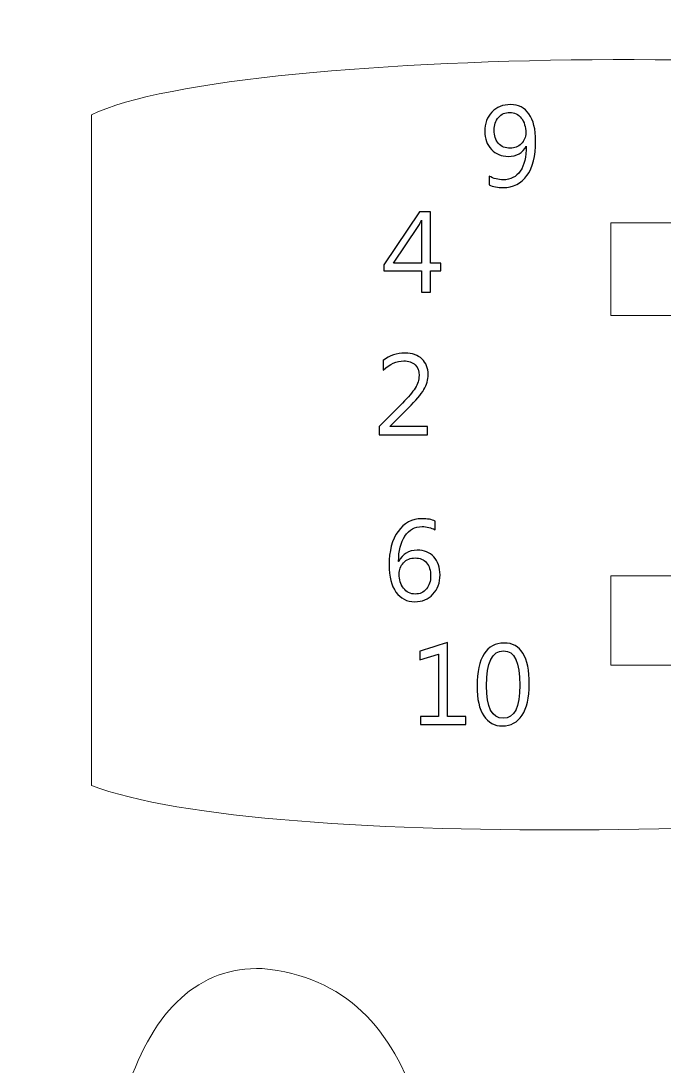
# Model space of a CAD drawing. Header units: centimetres. Extents: x -19.4 to 19.9, y -26.5 to 22.7.
# Drawn here: x 9.449 to 11.827, y 16.224 to 20.085 of the extents above; entities that cross this region are included whole.
import ezdxf

# ---------------------------------------------------------------- set-up
doc = ezdxf.new("R2010")
doc.units = ezdxf.units.CM
doc.header["$MEASUREMENT"] = 0
doc.layers.add('Camada 1', color=7, linetype='Continuous')

msp = doc.modelspace()

# ---------------------------------------------------------------- linework, layer by layer
at = {"layer": 'Camada 1', "color": 7, "lineweight": 9}
for points, knots in [([(19.26461, 22.36669), (18.99239, 22.6025), (18.17246, 22.68805), (17.03279, 22.65658), (17.03279, 22.65658), (14.79651, 22.50842), (12.59582, 22.29904), (10.44049, 22.02296), (10.44049, 22.02296), (9.90947, 21.93389), (9.61112, 21.7118), (9.6416, 21.34504), (9.6416, 21.34504), (9.68292, 21.01146), (10.06163, 20.7389), (10.44689, 20.74442), (10.44689, 20.74442), (11.95767, 20.79891), (13.25533, 20.53286), (14.82353, 19.63337), (14.82353, 19.63337), (16.15086, 18.88728), (17.66745, 17.84746), (18.9057, 17.28948), (18.9057, 17.28948), (18.9057, 17.28948), (19.05095, 17.24185), (19.05095, 17.24185), (19.05095, 17.24185), (19.23675, 17.19509), (19.34546, 17.2191), (19.36551, 17.33882), (19.36551, 17.33882), (19.86505, 18.71489), (19.65612, 21.3507), (19.26461, 22.36669)], [0, 0, 0, 0, 0.1, 0.1, 0.1, 0.1, 0.2, 0.2, 0.2, 0.2, 0.3, 0.3, 0.3, 0.3, 0.4, 0.4, 0.4, 0.4, 0.5, 0.5, 0.5, 0.5, 0.6, 0.6, 0.6, 0.6, 0.7, 0.7, 0.7, 0.7, 0.8, 0.8, 0.8, 0.8, 1, 1, 1, 1]), ([(9.70991, 19.73762), (9.70991, 19.73762), (9.71049, 17.26084), (9.71049, 17.26084), (9.71049, 17.26084), (10.34195, 17.01246), (12.80707, 17.07172), (13.53173, 17.26074), (13.53173, 17.26074), (13.53173, 17.26074), (13.53157, 17.70522), (13.53157, 17.70522), (13.53157, 17.70522), (13.53157, 17.70522), (11.62941, 17.70522), (11.62941, 17.70522), (11.62941, 17.70522), (11.62941, 17.70522), (11.62941, 18.03424), (11.62941, 18.03424), (11.62941, 18.03424), (11.62941, 18.03424), (13.53167, 18.03418), (13.53167, 18.03418), (13.53167, 18.03418), (13.53167, 18.03418), (13.53185, 18.99696), (13.53185, 18.99696), (13.53185, 18.99696), (13.53185, 18.99696), (11.62941, 18.99696), (11.62941, 18.99696), (11.62941, 18.99696), (11.62941, 18.99696), (11.62941, 19.33842), (11.62941, 19.33842), (11.62941, 19.33842), (11.62941, 19.33842), (13.53169, 19.33842), (13.53169, 19.33842), (13.53169, 19.33842), (13.53169, 19.33842), (13.53169, 19.73746), (13.53169, 19.73746), (13.53169, 19.73746), (13.04389, 20.02), (10.24567, 19.99948), (9.70991, 19.73762)], [0, 0, 0, 0, 0.0769231, 0.0769231, 0.0769231, 0.0769231, 0.1538462, 0.1538462, 0.1538462, 0.1538462, 0.2307692, 0.2307692, 0.2307692, 0.2307692, 0.3076923, 0.3076923, 0.3076923, 0.3076923, 0.3846154, 0.3846154, 0.3846154, 0.3846154, 0.4615385, 0.4615385, 0.4615385, 0.4615385, 0.5384615, 0.5384615, 0.5384615, 0.5384615, 0.6153846, 0.6153846, 0.6153846, 0.6153846, 0.6923077, 0.6923077, 0.6923077, 0.6923077, 0.7692308, 0.7692308, 0.7692308, 0.7692308, 0.8461538, 0.8461538, 0.8461538, 0.8461539, 1, 1, 1, 1]), ([(11.37641, 13.9241), (11.37641, 13.9241), (12.07959, 13.92746), (12.07959, 13.92746), (12.07959, 13.92746), (12.07959, 13.92746), (12.07889, 12.84872), (12.07889, 12.84872), (12.07889, 12.84872), (12.07889, 12.84872), (12.40737, 12.84868), (12.40737, 12.84868), (12.40737, 12.84868), (12.40737, 12.84868), (12.40791, 13.9203), (12.40791, 13.9203), (12.40791, 13.9203), (12.40791, 13.9203), (13.44927, 13.9203), (13.44927, 13.9203), (13.44927, 13.9203), (13.44927, 13.9203), (13.44927, 12.84866), (13.44927, 12.84866), (13.44927, 12.84866), (13.44927, 12.84866), (13.77653, 12.84874), (13.77653, 12.84874), (13.77653, 12.84874), (13.77653, 12.84874), (13.77665, 13.92194), (13.77665, 13.92194), (13.77665, 13.92194), (13.77665, 13.92194), (14.82129, 13.92148), (14.82129, 13.92148), (14.82129, 13.92148), (14.82129, 13.92148), (14.81871, 12.8491), (14.81871, 12.8491), (14.81871, 12.8491), (14.81871, 12.8491), (15.15111, 12.84872), (15.15111, 12.84872), (15.15111, 12.84872), (15.15111, 12.84872), (15.15233, 13.92432), (15.15233, 13.92432), (15.15233, 13.92432), (15.15233, 13.92432), (16.19311, 13.92528), (16.19311, 13.92528), (16.19311, 13.92528), (16.19311, 13.92528), (16.19311, 12.8488), (16.19311, 12.8488), (16.19311, 12.8488), (16.19311, 12.8488), (16.51913, 12.84902), (16.51913, 12.84902), (16.51913, 12.84902), (16.51913, 12.84902), (16.52443, 13.92402), (16.52443, 13.92402), (16.52443, 13.92402), (16.52443, 13.92402), (17.57629, 13.92198), (17.57629, 13.92198), (17.57629, 13.92198), (17.57629, 13.92198), (17.57965, 12.84876), (17.57965, 12.84876), (17.57965, 12.84876), (17.57965, 12.84876), (17.90357, 12.84884), (17.90357, 12.84884), (17.90357, 12.84884), (17.90357, 12.84884), (17.90519, 13.92198), (17.90519, 13.92198), (17.90519, 13.92198), (17.90519, 13.92198), (19.26099, 13.92256), (19.26099, 13.92256), (19.26099, 13.92256), (19.26099, 13.92256), (19.26329, 13.48384), (19.26329, 13.48384), (19.26329, 13.48384), (19.26329, 13.48384), (18.93721, 13.48414), (18.93721, 13.48414), (18.93721, 13.48414), (18.93721, 13.48414), (18.93723, 12.19382), (18.93723, 12.19382), (18.93723, 12.19382), (18.93723, 12.19382), (19.26321, 12.19404), (19.26321, 12.19404), (19.26321, 12.19404), (19.26321, 12.19404), (19.26315, 11.75908), (19.26315, 11.75908), (19.26315, 11.75908), (19.26315, 11.75908), (11.03407, 11.7589), (11.03407, 11.7589), (11.03407, 11.7589), (11.03407, 11.7589), (11.03373, 12.41852), (11.03373, 12.41852), (11.03373, 12.41852), (11.03373, 12.41852), (9.92885, 12.41852), (9.92885, 12.41852), (9.92885, 12.41852), (9.75935, 12.41476), (9.68185, 12.23418), (9.68047, 11.9069), (9.68047, 11.9069), (9.69413, 11.37154), (9.37973, 11.14726), (9.12445, 11.176), (9.12445, 11.176), (9.12445, 11.176), (9.27543, 12.39628), (9.27543, 12.39628), (9.27543, 12.39628), (9.27543, 12.39628), (8.95219, 12.42986), (8.95219, 12.42986), (8.95219, 12.42986), (8.95219, 12.42986), (8.84463, 11.63264), (8.84463, 11.63264), (8.84463, 11.63264), (8.84463, 11.63264), (0.22525, 11.6231), (0.22525, 11.6231), (0.22525, 11.6231), (0.22525, 11.6231), (0.22507, 10.99086), (0.22507, 10.99086), (0.22507, 10.99086), (0.22507, 10.99086), (-0.10347, 10.99076), (-0.10347, 10.99076), (-0.10347, 10.99076), (-0.10347, 10.99076), (-0.11755, 8.8225), (-0.11755, 8.8225), (-0.11755, 8.8225), (-0.11755, 8.8225), (-3.49563, 8.44424), (-3.49563, 8.44424), (-3.49563, 8.44424), (-3.49563, 8.44424), (-6.30451, 8.4458), (-6.30451, 8.4458), (-6.30451, 8.4458), (-6.45183, 8.39096), (-6.51353, 8.26754), (-6.47197, 8.06132), (-6.47197, 8.06132), (-6.47197, 8.06132), (-6.37361, 7.75354), (-6.37361, 7.75354), (-6.37361, 7.75354), (-6.28155, 7.4655), (-6.25523, 7.30042), (-6.48603, 7.20486), (-6.48603, 7.20486), (-6.48603, 7.20486), (-6.90057, 7.05002), (-6.90057, 7.05002), (-6.90057, 7.05002), (-7.47129, 6.79104), (-7.55529, 6.23856), (-7.30631, 5.48524), (-7.30631, 5.48524), (-7.17705, 5.0702), (-7.33309, 4.78106), (-7.57529, 4.86966), (-7.57529, 4.86966), (-7.57529, 4.86966), (-10.28973, 5.78374), (-10.28973, 5.78374), (-10.28973, 5.78374), (-10.22709, 6.0198), (-10.15177, 6.25586), (-10.06381, 6.49188), (-10.06381, 6.49188), (-10.06381, 6.49188), (-9.29107, 6.16076), (-9.29107, 6.16076), (-9.29107, 6.16076), (-9.29107, 6.16076), (-9.18305, 6.4722), (-9.18305, 6.4722), (-9.18305, 6.4722), (-9.18305, 6.4722), (-9.95903, 6.80332), (-9.95903, 6.80332), (-9.95903, 6.80332), (-9.84095, 7.05886), (-9.71651, 7.30802), (-9.58577, 7.55078), (-9.58577, 7.55078), (-9.58577, 7.55078), (-8.81305, 7.12788), (-8.81305, 7.12788), (-8.81305, 7.12788), (-8.81305, 7.12788), (-8.64277, 7.40654), (-8.64277, 7.40654), (-8.64277, 7.40654), (-8.64277, 7.40654), (-9.40569, 7.83274), (-9.40569, 7.83274), (-9.40569, 7.83274), (-9.28067, 8.0523), (-9.15047, 8.26154), (-9.01279, 8.45562), (-9.01279, 8.45562), (-9.01279, 8.45562), (-8.30555, 7.98026), (-8.30555, 7.98026), (-8.30555, 7.98026), (-8.30555, 7.98026), (-8.12873, 8.24908), (-8.12873, 8.24908), (-8.12873, 8.24908), (-8.12873, 8.24908), (-8.82615, 8.72444), (-8.82615, 8.72444), (-8.82615, 8.72444), (-8.67565, 8.9213), (-8.53347, 9.12214), (-8.40049, 9.32766), (-8.40049, 9.32766), (-8.40049, 9.32766), (-7.67033, 8.87198), (-7.67033, 8.87198), (-7.67033, 8.87198), (-7.67033, 8.87198), (-7.52955, 9.15718), (-7.52955, 9.15718), (-7.52955, 9.15718), (-7.52955, 9.15718), (-8.24333, 9.61944), (-8.24333, 9.61944), (-8.24333, 9.61944), (-7.96299, 10.27668), (-8.15729, 10.81642), (-8.93957, 11.1372), (-8.93957, 11.1372), (-10.30611, 11.44512), (-11.85497, 11.2906), (-13.26861, 10.593), (-13.26861, 10.593), (-14.28477, 10.03624), (-15.28005, 9.33332), (-16.34493, 8.71392), (-16.34493, 8.71392), (-16.88491, 8.36424), (-17.42001, 8.05078), (-17.99139, 7.79882), (-17.99139, 7.79882), (-18.20785, 7.72828), (-18.35853, 7.7012), (-18.43989, 7.74648), (-18.43989, 7.74648), (-18.94871, 8.2031), (-19.20831, 9.29954), (-19.16717, 11.16816), (-19.16717, 11.16816), (-19.05729, 12.75388), (-18.79409, 13.78934), (-18.34589, 14.16064), (-18.34589, 14.16064), (-17.93667, 14.31526), (-16.39563, 14.339), (-14.08061, 14.16394), (-14.08061, 14.16394), (-12.50495, 14.0402), (-10.93755, 13.89186), (-9.37527, 13.72814), (-9.37527, 13.72814), (-8.45931, 13.6227), (-7.69887, 14.4273), (-7.01631, 15.66702), (-7.01631, 15.66702), (-7.24053, 15.70562), (-7.39905, 15.87984), (-7.41883, 16.23198), (-7.41883, 16.23198), (-7.41447, 16.64898), (-7.23319, 16.85688), (-6.88765, 16.88712), (-6.88765, 16.88712), (-6.74355, 16.88834), (-6.59947, 16.8867), (-6.45545, 16.8702), (-6.45545, 16.8702), (-6.25989, 16.84684), (-6.16893, 16.93304), (-6.17537, 17.17238), (-6.17537, 17.17238), (-6.17537, 17.17238), (-6.17237, 17.64582), (-6.17237, 17.64582), (-6.17237, 17.64582), (-6.17237, 17.64582), (-5.81499, 17.6458), (-5.81499, 17.6458), (-5.81499, 17.6458), (-5.81499, 17.6458), (-5.81487, 18.32742), (-5.81487, 18.32742), (-5.81487, 18.32742), (-5.81487, 18.32742), (-5.21493, 18.32704), (-5.21493, 18.32704), (-5.21493, 18.32704), (-5.21493, 18.32704), (-4.62743, 19.04874), (-4.62743, 19.04874), (-4.62743, 19.04874), (-4.62743, 19.04874), (-1.79101, 19.04826), (-1.79101, 19.04826), (-1.79101, 19.04826), (-1.79101, 19.04826), (-1.79035, 17.87462), (-1.79035, 17.87462), (-1.79035, 17.87462), (-1.79035, 17.87462), (-1.44867, 17.87474), (-1.44867, 17.87474), (-1.44867, 17.87474), (-1.44867, 17.87474), (-1.45357, 17.09792), (-1.45357, 17.09792), (-1.45357, 17.09792), (-1.46313, 16.93078), (-1.57727, 16.85724), (-1.75109, 16.82918), (-1.75109, 16.82918), (-1.75109, 16.82918), (-2.31765, 16.8291), (-2.31765, 16.8291), (-2.31765, 16.8291), (-2.31765, 16.8291), (-2.31783, 16.33548), (-2.31783, 16.33548), (-2.31783, 16.33548), (-2.31783, 16.33548), (-1.72435, 16.33548), (-1.72435, 16.33548), (-1.72435, 16.33548), (-0.97487, 16.30596), (-0.53833, 16.19118), (-0.32925, 15.9366), (-0.32925, 15.9366), (-0.19497, 15.77742), (-0.11275, 15.60084), (-0.10665, 15.399), (-0.10665, 15.399), (-0.10665, 15.399), (-0.09979, 14.42812), (-0.09979, 14.42812), (-0.09979, 14.42812), (-0.09979, 14.42812), (0.23141, 14.42836), (0.23141, 14.42836), (0.23141, 14.42836), (0.23141, 14.42836), (0.23235, 13.66432), (0.23235, 13.66432), (0.23235, 13.66432), (0.23235, 13.66432), (9.18865, 13.6641), (9.18865, 13.6641), (9.18865, 13.6641), (9.18865, 13.6641), (9.18727, 14.08738), (9.18727, 14.08738), (9.18727, 14.08738), (9.40587, 14.77222), (9.62069, 15.48714), (9.84303, 16.14192), (9.84303, 16.14192), (9.94079, 16.43224), (10.10731, 16.5922), (10.34163, 16.58406), (10.34163, 16.58406), (10.64957, 16.55468), (10.82359, 16.36344), (10.91783, 16.06836), (10.91783, 16.06836), (11.09525, 15.38488), (11.22243, 14.63772), (11.37641, 13.9241)], [0, 0, 0, 0, 0.0098039, 0.0098039, 0.0098039, 0.0098039, 0.0196078, 0.0196078, 0.0196078, 0.0196079, 0.0294118, 0.0294118, 0.0294118, 0.0294118, 0.0392157, 0.0392157, 0.0392157, 0.0392157, 0.0490196, 0.0490196, 0.0490196, 0.0490196, 0.0588235, 0.0588235, 0.0588235, 0.0588235, 0.0686275, 0.0686275, 0.0686275, 0.0686275, 0.0784314, 0.0784314, 0.0784314, 0.0784314, 0.0882353, 0.0882353, 0.0882353, 0.0882353, 0.0980392, 0.0980392, 0.0980392, 0.0980392, 0.1078431, 0.1078431, 0.1078431, 0.1078431, 0.1176471, 0.1176471, 0.1176471, 0.1176471, 0.127451, 0.127451, 0.127451, 0.127451, 0.1372549, 0.1372549, 0.1372549, 0.1372549, 0.1470588, 0.1470588, 0.1470588, 0.1470588, 0.1568627, 0.1568627, 0.1568627, 0.1568628, 0.1666667, 0.1666667, 0.1666667, 0.1666667, 0.1764706, 0.1764706, 0.1764706, 0.1764706, 0.1862745, 0.1862745, 0.1862745, 0.1862745, 0.1960784, 0.1960784, 0.1960784, 0.1960784, 0.2058824, 0.2058824, 0.2058824, 0.2058824, 0.2156863, 0.2156863, 0.2156863, 0.2156863, 0.2254902, 0.2254902, 0.2254902, 0.2254902, 0.2352941, 0.2352941, 0.2352941, 0.2352941, 0.245098, 0.245098, 0.245098, 0.245098, 0.254902, 0.254902, 0.254902, 0.254902, 0.2647059, 0.2647059, 0.2647059, 0.2647059, 0.2745098, 0.2745098, 0.2745098, 0.2745098, 0.2843137, 0.2843137, 0.2843137, 0.2843137, 0.2941176, 0.2941176, 0.2941176, 0.2941177, 0.3039216, 0.3039216, 0.3039216, 0.3039216, 0.3137255, 0.3137255, 0.3137255, 0.3137255, 0.3235294, 0.3235294, 0.3235294, 0.3235294, 0.3333333, 0.3333333, 0.3333333, 0.3333333, 0.3431373, 0.3431373, 0.3431373, 0.3431373, 0.3529412, 0.3529412, 0.3529412, 0.3529412, 0.3627451, 0.3627451, 0.3627451, 0.3627451, 0.372549, 0.372549, 0.372549, 0.372549, 0.3823529, 0.3823529, 0.3823529, 0.382353, 0.3921569, 0.3921569, 0.3921569, 0.3921569, 0.4019608, 0.4019608, 0.4019608, 0.4019608, 0.4117647, 0.4117647, 0.4117647, 0.4117647, 0.4215686, 0.4215686, 0.4215686, 0.4215686, 0.4313725, 0.4313725, 0.4313725, 0.4313726, 0.4411765, 0.4411765, 0.4411765, 0.4411765, 0.4509804, 0.4509804, 0.4509804, 0.4509804, 0.4607843, 0.4607843, 0.4607843, 0.4607843, 0.4705882, 0.4705882, 0.4705882, 0.4705882, 0.4803922, 0.4803922, 0.4803922, 0.4803922, 0.4901961, 0.4901961, 0.4901961, 0.4901961, 0.5, 0.5, 0.5, 0.5, 0.5098039, 0.5098039, 0.5098039, 0.5098039, 0.5196078, 0.5196078, 0.5196078, 0.5196079, 0.5294118, 0.5294118, 0.5294118, 0.5294118, 0.5392157, 0.5392157, 0.5392157, 0.5392157, 0.5490196, 0.5490196, 0.5490196, 0.5490196, 0.5588235, 0.5588235, 0.5588235, 0.5588235, 0.5686275, 0.5686275, 0.5686275, 0.5686275, 0.5784314, 0.5784314, 0.5784314, 0.5784314, 0.5882353, 0.5882353, 0.5882353, 0.5882353, 0.5980392, 0.5980392, 0.5980392, 0.5980392, 0.6078431, 0.6078431, 0.6078431, 0.6078431, 0.6176471, 0.6176471, 0.6176471, 0.6176471, 0.627451, 0.627451, 0.627451, 0.627451, 0.6372549, 0.6372549, 0.6372549, 0.6372549, 0.6470588, 0.6470588, 0.6470588, 0.6470588, 0.6568627, 0.6568627, 0.6568627, 0.6568628, 0.6666667, 0.6666667, 0.6666667, 0.6666667, 0.6764706, 0.6764706, 0.6764706, 0.6764706, 0.6862745, 0.6862745, 0.6862745, 0.6862745, 0.6960784, 0.6960784, 0.6960784, 0.6960784, 0.7058824, 0.7058824, 0.7058824, 0.7058824, 0.7156863, 0.7156863, 0.7156863, 0.7156863, 0.7254902, 0.7254902, 0.7254902, 0.7254902, 0.7352941, 0.7352941, 0.7352941, 0.7352941, 0.745098, 0.745098, 0.745098, 0.745098, 0.754902, 0.754902, 0.754902, 0.754902, 0.7647059, 0.7647059, 0.7647059, 0.7647059, 0.7745098, 0.7745098, 0.7745098, 0.7745098, 0.7843137, 0.7843137, 0.7843137, 0.7843137, 0.7941176, 0.7941176, 0.7941176, 0.7941177, 0.8039216, 0.8039216, 0.8039216, 0.8039216, 0.8137255, 0.8137255, 0.8137255, 0.8137255, 0.8235294, 0.8235294, 0.8235294, 0.8235294, 0.8333333, 0.8333333, 0.8333333, 0.8333333, 0.8431373, 0.8431373, 0.8431373, 0.8431373, 0.8529412, 0.8529412, 0.8529412, 0.8529412, 0.8627451, 0.8627451, 0.8627451, 0.8627451, 0.872549, 0.872549, 0.872549, 0.872549, 0.8823529, 0.8823529, 0.8823529, 0.882353, 0.8921569, 0.8921569, 0.8921569, 0.8921569, 0.9019608, 0.9019608, 0.9019608, 0.9019608, 0.9117647, 0.9117647, 0.9117647, 0.9117647, 0.9215686, 0.9215686, 0.9215686, 0.9215686, 0.9313725, 0.9313725, 0.9313725, 0.9313726, 0.9411765, 0.9411765, 0.9411765, 0.9411765, 0.9509804, 0.9509804, 0.9509804, 0.9509804, 0.9607843, 0.9607843, 0.9607843, 0.9607843, 0.9705882, 0.9705882, 0.9705882, 0.9705882, 0.9803922, 0.9803922, 0.9803922, 0.9803922, 1, 1, 1, 1])]:
    msp.add_open_spline(points, degree=3, knots=knots, dxfattribs=at)
at = {"layer": 'Camada 1', "color": 7}
for points, knots in [([(11.17991, 19.479), (11.17991, 19.479), (11.17991, 19.51152), (11.17991, 19.51152), (11.17991, 19.51152), (11.19642, 19.50214), (11.21392, 19.49748), (11.2324, 19.49748), (11.2324, 19.49748), (11.25922, 19.49748), (11.28017, 19.50835), (11.29506, 19.53001), (11.29506, 19.53001), (11.31002, 19.55167), (11.3175, 19.5825), (11.3175, 19.62237), (11.3175, 19.62237), (11.31721, 19.62223), (11.31693, 19.62223), (11.31665, 19.62237), (11.31665, 19.62237), (11.30402, 19.59697), (11.28194, 19.58427), (11.25061, 19.58427), (11.25061, 19.58427), (11.22521, 19.58427), (11.20446, 19.59288), (11.18817, 19.61009), (11.18817, 19.61009), (11.17194, 19.62731), (11.16382, 19.64953), (11.16382, 19.67663), (11.16382, 19.67663), (11.16382, 19.70556), (11.17271, 19.72933), (11.19056, 19.74782), (11.19056, 19.74782), (11.20842, 19.76638), (11.23121, 19.77562), (11.25908, 19.77562), (11.25908, 19.77562), (11.28822, 19.77562), (11.311, 19.76405), (11.3273, 19.74097), (11.3273, 19.74097), (11.3436, 19.7179), (11.35179, 19.68425), (11.35179, 19.64015), (11.35179, 19.64015), (11.35179, 19.5854), (11.3412, 19.5432), (11.31997, 19.51357), (11.31997, 19.51357), (11.2988, 19.48394), (11.26931, 19.46912), (11.23156, 19.46912), (11.23156, 19.46912), (11.21173, 19.46912), (11.19452, 19.47244), (11.17991, 19.479)], [0, 0, 0, 0, 0.0625, 0.0625, 0.0625, 0.0625, 0.125, 0.125, 0.125, 0.125, 0.1875, 0.1875, 0.1875, 0.1875, 0.25, 0.25, 0.25, 0.25, 0.3125, 0.3125, 0.3125, 0.3125, 0.375, 0.375, 0.375, 0.375, 0.4375, 0.4375, 0.4375, 0.4375, 0.5, 0.5, 0.5, 0.5, 0.5625, 0.5625, 0.5625, 0.5625, 0.625, 0.625, 0.625, 0.625, 0.6875, 0.6875, 0.6875, 0.6875, 0.75, 0.75, 0.75, 0.75, 0.8125, 0.8125, 0.8125, 0.8125, 0.875, 0.875, 0.875, 0.875, 1, 1, 1, 1]), ([(11.2559, 19.74683), (11.23953, 19.74683), (11.22591, 19.74069), (11.21498, 19.72835), (11.21498, 19.72835), (11.20404, 19.716), (11.19854, 19.70033), (11.19854, 19.68128), (11.19854, 19.68128), (11.19854, 19.66047), (11.2039, 19.6441), (11.21462, 19.63218), (11.21462, 19.63218), (11.22535, 19.62025), (11.23988, 19.61433), (11.25823, 19.61433), (11.25823, 19.61433), (11.27417, 19.61433), (11.28765, 19.61976), (11.29873, 19.63062), (11.29873, 19.63062), (11.30981, 19.64156), (11.31538, 19.65483), (11.31538, 19.67056), (11.31538, 19.67056), (11.31538, 19.693), (11.30988, 19.71134), (11.29887, 19.72552), (11.29887, 19.72552), (11.28786, 19.7397), (11.27354, 19.74683), (11.2559, 19.74683)], [0, 0, 0, 0, 0.1111111, 0.1111111, 0.1111111, 0.1111111, 0.2222222, 0.2222222, 0.2222222, 0.2222222, 0.3333333, 0.3333333, 0.3333333, 0.3333333, 0.4444444, 0.4444444, 0.4444444, 0.4444445, 0.5555556, 0.5555556, 0.5555556, 0.5555556, 0.6666667, 0.6666667, 0.6666667, 0.6666667, 0.7777778, 0.7777778, 0.7777778, 0.7777778, 1, 1, 1, 1]), ([(11.00114, 19.16194), (11.00114, 19.16194), (10.96304, 19.16194), (10.96304, 19.16194), (10.96304, 19.16194), (10.96304, 19.16194), (10.96304, 19.0832), (10.96304, 19.0832), (10.96304, 19.0832), (10.96304, 19.0832), (10.92959, 19.0832), (10.92959, 19.0832), (10.92959, 19.0832), (10.92959, 19.0832), (10.92959, 19.16194), (10.92959, 19.16194), (10.92959, 19.16194), (10.92959, 19.16194), (10.79031, 19.16194), (10.79031, 19.16194), (10.79031, 19.16194), (10.79031, 19.16194), (10.79031, 19.1841), (10.79031, 19.1841), (10.79031, 19.1841), (10.79031, 19.1841), (10.92218, 19.37954), (10.92218, 19.37954), (10.92218, 19.37954), (10.92218, 19.37954), (10.96304, 19.37954), (10.96304, 19.37954), (10.96304, 19.37954), (10.96304, 19.37954), (10.96304, 19.18946), (10.96304, 19.18946), (10.96304, 19.18946), (10.96304, 19.18946), (11.00114, 19.18946), (11.00114, 19.18946), (11.00114, 19.18946), (11.00114, 19.18946), (11.00114, 19.16194), (11.00114, 19.16194)], [0, 0, 0, 0, 0.0833333, 0.0833333, 0.0833333, 0.0833333, 0.1666667, 0.1666667, 0.1666667, 0.1666667, 0.25, 0.25, 0.25, 0.25, 0.3333333, 0.3333333, 0.3333333, 0.3333333, 0.4166667, 0.4166667, 0.4166667, 0.4166667, 0.5, 0.5, 0.5, 0.5, 0.5833333, 0.5833333, 0.5833333, 0.5833333, 0.6666667, 0.6666667, 0.6666667, 0.6666667, 0.75, 0.75, 0.75, 0.75, 0.8333333, 0.8333333, 0.8333333, 0.8333333, 1, 1, 1, 1]), ([(10.92959, 19.18946), (10.92959, 19.18946), (10.92959, 19.31752), (10.92959, 19.31752), (10.92959, 19.31752), (10.92959, 19.32662), (10.92987, 19.33685), (10.93044, 19.34814), (10.93044, 19.34814), (10.93044, 19.34814), (10.92959, 19.34814), (10.92959, 19.34814), (10.92959, 19.34814), (10.92769, 19.34313), (10.92388, 19.33558), (10.91823, 19.32542), (10.91823, 19.32542), (10.91823, 19.32542), (10.82707, 19.18946), (10.82707, 19.18946), (10.82707, 19.18946), (10.82707, 19.18946), (10.92959, 19.18946), (10.92959, 19.18946)], [0, 0, 0, 0, 0.1428571, 0.1428571, 0.1428571, 0.1428572, 0.2857143, 0.2857143, 0.2857143, 0.2857143, 0.4285714, 0.4285714, 0.4285714, 0.4285714, 0.5714286, 0.5714286, 0.5714286, 0.5714286, 0.7142857, 0.7142857, 0.7142857, 0.7142857, 1, 1, 1, 1]), ([(10.9519, 18.5562), (10.9519, 18.5562), (10.77325, 18.5562), (10.77325, 18.5562), (10.77325, 18.5562), (10.77325, 18.5562), (10.77325, 18.58626), (10.77325, 18.58626), (10.77325, 18.58626), (10.77325, 18.58626), (10.85961, 18.6729), (10.85961, 18.6729), (10.85961, 18.6729), (10.88169, 18.69498), (10.89743, 18.71333), (10.90681, 18.72801), (10.90681, 18.72801), (10.91627, 18.74268), (10.92099, 18.75842), (10.92099, 18.77507), (10.92099, 18.77507), (10.92099, 18.79214), (10.91612, 18.80541), (10.90632, 18.81479), (10.90632, 18.81479), (10.89651, 18.82417), (10.88261, 18.82883), (10.86455, 18.82883), (10.86455, 18.82883), (10.83809, 18.82883), (10.81276, 18.81754), (10.78849, 18.79496), (10.78849, 18.79496), (10.78849, 18.79496), (10.78849, 18.83052), (10.78849, 18.83052), (10.78849, 18.83052), (10.81163, 18.84859), (10.83858, 18.85762), (10.86927, 18.85762), (10.86927, 18.85762), (10.89573, 18.85762), (10.91655, 18.85042), (10.93172, 18.8361), (10.93172, 18.8361), (10.94689, 18.82178), (10.95444, 18.80251), (10.95444, 18.77838), (10.95444, 18.77838), (10.95444, 18.7594), (10.94922, 18.74078), (10.9387, 18.72264), (10.9387, 18.72264), (10.92826, 18.70451), (10.90942, 18.682), (10.88226, 18.65512), (10.88226, 18.65512), (10.88226, 18.65512), (10.81389, 18.58753), (10.81389, 18.58753), (10.81389, 18.58753), (10.81389, 18.58753), (10.81389, 18.58668), (10.81389, 18.58668), (10.81389, 18.58668), (10.81389, 18.58668), (10.9519, 18.58668), (10.9519, 18.58668), (10.9519, 18.58668), (10.9519, 18.58668), (10.9519, 18.5562), (10.9519, 18.5562)], [0, 0, 0, 0, 0.0526316, 0.0526316, 0.0526316, 0.0526316, 0.1052632, 0.1052632, 0.1052632, 0.1052632, 0.1578947, 0.1578947, 0.1578947, 0.1578947, 0.2105263, 0.2105263, 0.2105263, 0.2105263, 0.2631579, 0.2631579, 0.2631579, 0.2631579, 0.3157895, 0.3157895, 0.3157895, 0.3157895, 0.3684211, 0.3684211, 0.3684211, 0.3684211, 0.4210526, 0.4210526, 0.4210526, 0.4210526, 0.4736842, 0.4736842, 0.4736842, 0.4736842, 0.5263158, 0.5263158, 0.5263158, 0.5263158, 0.5789474, 0.5789474, 0.5789474, 0.5789474, 0.6315789, 0.6315789, 0.6315789, 0.631579, 0.6842105, 0.6842105, 0.6842105, 0.6842105, 0.7368421, 0.7368421, 0.7368421, 0.7368421, 0.7894737, 0.7894737, 0.7894737, 0.7894737, 0.8421053, 0.8421053, 0.8421053, 0.8421053, 0.8947368, 0.8947368, 0.8947368, 0.8947369, 1, 1, 1, 1]), ([(10.98039, 18.23715), (10.98039, 18.23715), (10.98039, 18.20505), (10.98039, 18.20505), (10.98039, 18.20505), (10.96508, 18.21288), (10.949, 18.21683), (10.93206, 18.21683), (10.93206, 18.21683), (10.90581, 18.21683), (10.88479, 18.20512), (10.86898, 18.18169), (10.86898, 18.18169), (10.85325, 18.15827), (10.84535, 18.12687), (10.84535, 18.08757), (10.84535, 18.08757), (10.84535, 18.08757), (10.84619, 18.08757), (10.84619, 18.08757), (10.84619, 18.08757), (10.85995, 18.11558), (10.88253, 18.12962), (10.91393, 18.12962), (10.91393, 18.12962), (10.93982, 18.12962), (10.96035, 18.1213), (10.97567, 18.10472), (10.97567, 18.10472), (10.99098, 18.08807), (10.9986, 18.06584), (10.9986, 18.03797), (10.9986, 18.03797), (10.9986, 18.0089), (10.98985, 17.98512), (10.97235, 17.96671), (10.97235, 17.96671), (10.95485, 17.94829), (10.93263, 17.93912), (10.90567, 17.93912), (10.90567, 17.93912), (10.8759, 17.93912), (10.85254, 17.95097), (10.83561, 17.97468), (10.83561, 17.97468), (10.81868, 17.99839), (10.81021, 18.03169), (10.81021, 18.07459), (10.81021, 18.07459), (10.81021, 18.12659), (10.82129, 18.16808), (10.84344, 18.19905), (10.84344, 18.19905), (10.8656, 18.2301), (10.89488, 18.24562), (10.93122, 18.24562), (10.93122, 18.24562), (10.95189, 18.24562), (10.96826, 18.2428), (10.98039, 18.23715)], [0, 0, 0, 0, 0.0625, 0.0625, 0.0625, 0.0625, 0.125, 0.125, 0.125, 0.125, 0.1875, 0.1875, 0.1875, 0.1875, 0.25, 0.25, 0.25, 0.25, 0.3125, 0.3125, 0.3125, 0.3125, 0.375, 0.375, 0.375, 0.375, 0.4375, 0.4375, 0.4375, 0.4375, 0.5, 0.5, 0.5, 0.5, 0.5625, 0.5625, 0.5625, 0.5625, 0.625, 0.625, 0.625, 0.625, 0.6875, 0.6875, 0.6875, 0.6875, 0.75, 0.75, 0.75, 0.75, 0.8125, 0.8125, 0.8125, 0.8125, 0.875, 0.875, 0.875, 0.875, 1, 1, 1, 1]), ([(10.90638, 18.10084), (10.88888, 18.10084), (10.8747, 18.09491), (10.86383, 18.08306), (10.86383, 18.08306), (10.8529, 18.07113), (10.84746, 18.05716), (10.84746, 18.041), (10.84746, 18.041), (10.84746, 18.02068), (10.8529, 18.0034), (10.86369, 17.989), (10.86369, 17.989), (10.87449, 17.97468), (10.88888, 17.96748), (10.9068, 17.96748), (10.9068, 17.96748), (10.92388, 17.96748), (10.93771, 17.97376), (10.94815, 17.98625), (10.94815, 17.98625), (10.95866, 17.99874), (10.96388, 18.01454), (10.96388, 18.03374), (10.96388, 18.03374), (10.96388, 18.05476), (10.95887, 18.07113), (10.94878, 18.08306), (10.94878, 18.08306), (10.93869, 18.09491), (10.92458, 18.10084), (10.90638, 18.10084)], [0, 0, 0, 0, 0.1111111, 0.1111111, 0.1111111, 0.1111111, 0.2222222, 0.2222222, 0.2222222, 0.2222222, 0.3333333, 0.3333333, 0.3333333, 0.3333333, 0.4444444, 0.4444444, 0.4444444, 0.4444445, 0.5555556, 0.5555556, 0.5555556, 0.5555556, 0.6666667, 0.6666667, 0.6666667, 0.6666667, 0.7777778, 0.7777778, 0.7777778, 0.7777778, 1, 1, 1, 1]), ([(11.0934, 17.4852), (11.0934, 17.4852), (10.92576, 17.4852), (10.92576, 17.4852), (10.92576, 17.4852), (10.92576, 17.4852), (10.92576, 17.51483), (10.92576, 17.51483), (10.92576, 17.51483), (10.92576, 17.51483), (10.99264, 17.51483), (10.99264, 17.51483), (10.99264, 17.51483), (10.99264, 17.51483), (10.99264, 17.74527), (10.99264, 17.74527), (10.99264, 17.74527), (10.99264, 17.74527), (10.92406, 17.72481), (10.92406, 17.72481), (10.92406, 17.72481), (10.92406, 17.72481), (10.92406, 17.75698), (10.92406, 17.75698), (10.92406, 17.75698), (10.92406, 17.75698), (11.02651, 17.78831), (11.02651, 17.78831), (11.02651, 17.78831), (11.02651, 17.78831), (11.02651, 17.51483), (11.02651, 17.51483), (11.02651, 17.51483), (11.02651, 17.51483), (11.0934, 17.51483), (11.0934, 17.51483), (11.0934, 17.51483), (11.0934, 17.51483), (11.0934, 17.4852), (11.0934, 17.4852)], [0, 0, 0, 0, 0.0909091, 0.0909091, 0.0909091, 0.0909091, 0.1818182, 0.1818182, 0.1818182, 0.1818182, 0.2727273, 0.2727273, 0.2727273, 0.2727273, 0.3636364, 0.3636364, 0.3636364, 0.3636364, 0.4545455, 0.4545455, 0.4545455, 0.4545455, 0.5454545, 0.5454545, 0.5454545, 0.5454546, 0.6363636, 0.6363636, 0.6363636, 0.6363636, 0.7272727, 0.7272727, 0.7272727, 0.7272727, 0.8181818, 0.8181818, 0.8181818, 0.8181818, 1, 1, 1, 1]), ([(11.22873, 17.48012), (11.19938, 17.48012), (11.17644, 17.49275), (11.16001, 17.51794), (11.16001, 17.51794), (11.14357, 17.5432), (11.13531, 17.57968), (11.13531, 17.62737), (11.13531, 17.62737), (11.13531, 17.6798), (11.14392, 17.71938), (11.16106, 17.74626), (11.16106, 17.74626), (11.17821, 17.77314), (11.20297, 17.78662), (11.23536, 17.78662), (11.23536, 17.78662), (11.29738, 17.78662), (11.32835, 17.73596), (11.32835, 17.63464), (11.32835, 17.63464), (11.32835, 17.5844), (11.3196, 17.54616), (11.30211, 17.5197), (11.30211, 17.5197), (11.28461, 17.49331), (11.26013, 17.48012), (11.22873, 17.48012)], [0, 0, 0, 0, 0.125, 0.125, 0.125, 0.125, 0.25, 0.25, 0.25, 0.25, 0.375, 0.375, 0.375, 0.375, 0.5, 0.5, 0.5, 0.5, 0.625, 0.625, 0.625, 0.625, 0.75, 0.75, 0.75, 0.75, 1, 1, 1, 1]), ([(11.23345, 17.75783), (11.19119, 17.75783), (11.17002, 17.71486), (11.17002, 17.62892), (11.17002, 17.62892), (11.17002, 17.54863), (11.19077, 17.50848), (11.23226, 17.50848), (11.23226, 17.50848), (11.27318, 17.50848), (11.29364, 17.54934), (11.29364, 17.63097), (11.29364, 17.63097), (11.29364, 17.71557), (11.2736, 17.75783), (11.23345, 17.75783)], [0, 0, 0, 0, 0.2, 0.2, 0.2, 0.2, 0.4, 0.4, 0.4, 0.4, 0.6, 0.6, 0.6, 0.6, 1, 1, 1, 1])]:
    msp.add_open_spline(points, degree=3, knots=knots, dxfattribs=at)
at = {"layer": 'Camada 1', "color": 250, "lineweight": 9}
for points, knots in [([(11.17991, 19.479), (11.17991, 19.479), (11.17991, 19.51152), (11.17991, 19.51152), (11.17991, 19.51152), (11.19642, 19.50214), (11.21392, 19.49748), (11.2324, 19.49748), (11.2324, 19.49748), (11.25922, 19.49748), (11.28017, 19.50835), (11.29506, 19.53001), (11.29506, 19.53001), (11.31002, 19.55167), (11.3175, 19.5825), (11.3175, 19.62237), (11.3175, 19.62237), (11.31721, 19.62223), (11.31693, 19.62223), (11.31665, 19.62237), (11.31665, 19.62237), (11.30402, 19.59697), (11.28194, 19.58427), (11.25061, 19.58427), (11.25061, 19.58427), (11.22521, 19.58427), (11.20446, 19.59288), (11.18817, 19.61009), (11.18817, 19.61009), (11.17194, 19.62731), (11.16382, 19.64953), (11.16382, 19.67663), (11.16382, 19.67663), (11.16382, 19.70556), (11.17271, 19.72933), (11.19056, 19.74782), (11.19056, 19.74782), (11.20842, 19.76638), (11.23121, 19.77562), (11.25908, 19.77562), (11.25908, 19.77562), (11.28822, 19.77562), (11.311, 19.76405), (11.3273, 19.74097), (11.3273, 19.74097), (11.3436, 19.7179), (11.35179, 19.68425), (11.35179, 19.64015), (11.35179, 19.64015), (11.35179, 19.5854), (11.3412, 19.5432), (11.31997, 19.51357), (11.31997, 19.51357), (11.2988, 19.48394), (11.26931, 19.46912), (11.23156, 19.46912), (11.23156, 19.46912), (11.21173, 19.46912), (11.19452, 19.47244), (11.17991, 19.479)], [0, 0, 0, 0, 0.0625, 0.0625, 0.0625, 0.0625, 0.125, 0.125, 0.125, 0.125, 0.1875, 0.1875, 0.1875, 0.1875, 0.25, 0.25, 0.25, 0.25, 0.3125, 0.3125, 0.3125, 0.3125, 0.375, 0.375, 0.375, 0.375, 0.4375, 0.4375, 0.4375, 0.4375, 0.5, 0.5, 0.5, 0.5, 0.5625, 0.5625, 0.5625, 0.5625, 0.625, 0.625, 0.625, 0.625, 0.6875, 0.6875, 0.6875, 0.6875, 0.75, 0.75, 0.75, 0.75, 0.8125, 0.8125, 0.8125, 0.8125, 0.875, 0.875, 0.875, 0.875, 1, 1, 1, 1]), ([(11.2559, 19.74683), (11.23953, 19.74683), (11.22591, 19.74069), (11.21498, 19.72835), (11.21498, 19.72835), (11.20404, 19.716), (11.19854, 19.70033), (11.19854, 19.68128), (11.19854, 19.68128), (11.19854, 19.66047), (11.2039, 19.6441), (11.21462, 19.63218), (11.21462, 19.63218), (11.22535, 19.62025), (11.23988, 19.61433), (11.25823, 19.61433), (11.25823, 19.61433), (11.27417, 19.61433), (11.28765, 19.61976), (11.29873, 19.63062), (11.29873, 19.63062), (11.30981, 19.64156), (11.31538, 19.65483), (11.31538, 19.67056), (11.31538, 19.67056), (11.31538, 19.693), (11.30988, 19.71134), (11.29887, 19.72552), (11.29887, 19.72552), (11.28786, 19.7397), (11.27354, 19.74683), (11.2559, 19.74683)], [0, 0, 0, 0, 0.1111111, 0.1111111, 0.1111111, 0.1111111, 0.2222222, 0.2222222, 0.2222222, 0.2222222, 0.3333333, 0.3333333, 0.3333333, 0.3333333, 0.4444444, 0.4444444, 0.4444444, 0.4444445, 0.5555556, 0.5555556, 0.5555556, 0.5555556, 0.6666667, 0.6666667, 0.6666667, 0.6666667, 0.7777778, 0.7777778, 0.7777778, 0.7777778, 1, 1, 1, 1]), ([(11.00114, 19.16194), (11.00114, 19.16194), (10.96304, 19.16194), (10.96304, 19.16194), (10.96304, 19.16194), (10.96304, 19.16194), (10.96304, 19.0832), (10.96304, 19.0832), (10.96304, 19.0832), (10.96304, 19.0832), (10.92959, 19.0832), (10.92959, 19.0832), (10.92959, 19.0832), (10.92959, 19.0832), (10.92959, 19.16194), (10.92959, 19.16194), (10.92959, 19.16194), (10.92959, 19.16194), (10.79031, 19.16194), (10.79031, 19.16194), (10.79031, 19.16194), (10.79031, 19.16194), (10.79031, 19.1841), (10.79031, 19.1841), (10.79031, 19.1841), (10.79031, 19.1841), (10.92218, 19.37954), (10.92218, 19.37954), (10.92218, 19.37954), (10.92218, 19.37954), (10.96304, 19.37954), (10.96304, 19.37954), (10.96304, 19.37954), (10.96304, 19.37954), (10.96304, 19.18946), (10.96304, 19.18946), (10.96304, 19.18946), (10.96304, 19.18946), (11.00114, 19.18946), (11.00114, 19.18946), (11.00114, 19.18946), (11.00114, 19.18946), (11.00114, 19.16194), (11.00114, 19.16194)], [0, 0, 0, 0, 0.0833333, 0.0833333, 0.0833333, 0.0833333, 0.1666667, 0.1666667, 0.1666667, 0.1666667, 0.25, 0.25, 0.25, 0.25, 0.3333333, 0.3333333, 0.3333333, 0.3333333, 0.4166667, 0.4166667, 0.4166667, 0.4166667, 0.5, 0.5, 0.5, 0.5, 0.5833333, 0.5833333, 0.5833333, 0.5833333, 0.6666667, 0.6666667, 0.6666667, 0.6666667, 0.75, 0.75, 0.75, 0.75, 0.8333333, 0.8333333, 0.8333333, 0.8333333, 1, 1, 1, 1]), ([(10.92959, 19.18946), (10.92959, 19.18946), (10.92959, 19.31752), (10.92959, 19.31752), (10.92959, 19.31752), (10.92959, 19.32662), (10.92987, 19.33685), (10.93044, 19.34814), (10.93044, 19.34814), (10.93044, 19.34814), (10.92959, 19.34814), (10.92959, 19.34814), (10.92959, 19.34814), (10.92769, 19.34313), (10.92388, 19.33558), (10.91823, 19.32542), (10.91823, 19.32542), (10.91823, 19.32542), (10.82707, 19.18946), (10.82707, 19.18946), (10.82707, 19.18946), (10.82707, 19.18946), (10.92959, 19.18946), (10.92959, 19.18946)], [0, 0, 0, 0, 0.1428571, 0.1428571, 0.1428571, 0.1428572, 0.2857143, 0.2857143, 0.2857143, 0.2857143, 0.4285714, 0.4285714, 0.4285714, 0.4285714, 0.5714286, 0.5714286, 0.5714286, 0.5714286, 0.7142857, 0.7142857, 0.7142857, 0.7142857, 1, 1, 1, 1]), ([(10.9519, 18.5562), (10.9519, 18.5562), (10.77325, 18.5562), (10.77325, 18.5562), (10.77325, 18.5562), (10.77325, 18.5562), (10.77325, 18.58626), (10.77325, 18.58626), (10.77325, 18.58626), (10.77325, 18.58626), (10.85961, 18.6729), (10.85961, 18.6729), (10.85961, 18.6729), (10.88169, 18.69498), (10.89743, 18.71333), (10.90681, 18.72801), (10.90681, 18.72801), (10.91627, 18.74268), (10.92099, 18.75842), (10.92099, 18.77507), (10.92099, 18.77507), (10.92099, 18.79214), (10.91612, 18.80541), (10.90632, 18.81479), (10.90632, 18.81479), (10.89651, 18.82417), (10.88261, 18.82883), (10.86455, 18.82883), (10.86455, 18.82883), (10.83809, 18.82883), (10.81276, 18.81754), (10.78849, 18.79496), (10.78849, 18.79496), (10.78849, 18.79496), (10.78849, 18.83052), (10.78849, 18.83052), (10.78849, 18.83052), (10.81163, 18.84859), (10.83858, 18.85762), (10.86927, 18.85762), (10.86927, 18.85762), (10.89573, 18.85762), (10.91655, 18.85042), (10.93172, 18.8361), (10.93172, 18.8361), (10.94689, 18.82178), (10.95444, 18.80251), (10.95444, 18.77838), (10.95444, 18.77838), (10.95444, 18.7594), (10.94922, 18.74078), (10.9387, 18.72264), (10.9387, 18.72264), (10.92826, 18.70451), (10.90942, 18.682), (10.88226, 18.65512), (10.88226, 18.65512), (10.88226, 18.65512), (10.81389, 18.58753), (10.81389, 18.58753), (10.81389, 18.58753), (10.81389, 18.58753), (10.81389, 18.58668), (10.81389, 18.58668), (10.81389, 18.58668), (10.81389, 18.58668), (10.9519, 18.58668), (10.9519, 18.58668), (10.9519, 18.58668), (10.9519, 18.58668), (10.9519, 18.5562), (10.9519, 18.5562)], [0, 0, 0, 0, 0.0526316, 0.0526316, 0.0526316, 0.0526316, 0.1052632, 0.1052632, 0.1052632, 0.1052632, 0.1578947, 0.1578947, 0.1578947, 0.1578947, 0.2105263, 0.2105263, 0.2105263, 0.2105263, 0.2631579, 0.2631579, 0.2631579, 0.2631579, 0.3157895, 0.3157895, 0.3157895, 0.3157895, 0.3684211, 0.3684211, 0.3684211, 0.3684211, 0.4210526, 0.4210526, 0.4210526, 0.4210526, 0.4736842, 0.4736842, 0.4736842, 0.4736842, 0.5263158, 0.5263158, 0.5263158, 0.5263158, 0.5789474, 0.5789474, 0.5789474, 0.5789474, 0.6315789, 0.6315789, 0.6315789, 0.631579, 0.6842105, 0.6842105, 0.6842105, 0.6842105, 0.7368421, 0.7368421, 0.7368421, 0.7368421, 0.7894737, 0.7894737, 0.7894737, 0.7894737, 0.8421053, 0.8421053, 0.8421053, 0.8421053, 0.8947368, 0.8947368, 0.8947368, 0.8947369, 1, 1, 1, 1]), ([(10.98039, 18.23715), (10.98039, 18.23715), (10.98039, 18.20505), (10.98039, 18.20505), (10.98039, 18.20505), (10.96508, 18.21288), (10.949, 18.21683), (10.93206, 18.21683), (10.93206, 18.21683), (10.90581, 18.21683), (10.88479, 18.20512), (10.86898, 18.18169), (10.86898, 18.18169), (10.85325, 18.15827), (10.84535, 18.12687), (10.84535, 18.08757), (10.84535, 18.08757), (10.84535, 18.08757), (10.84619, 18.08757), (10.84619, 18.08757), (10.84619, 18.08757), (10.85995, 18.11558), (10.88253, 18.12962), (10.91393, 18.12962), (10.91393, 18.12962), (10.93982, 18.12962), (10.96035, 18.1213), (10.97567, 18.10472), (10.97567, 18.10472), (10.99098, 18.08807), (10.9986, 18.06584), (10.9986, 18.03797), (10.9986, 18.03797), (10.9986, 18.0089), (10.98985, 17.98512), (10.97235, 17.96671), (10.97235, 17.96671), (10.95485, 17.94829), (10.93263, 17.93912), (10.90567, 17.93912), (10.90567, 17.93912), (10.8759, 17.93912), (10.85254, 17.95097), (10.83561, 17.97468), (10.83561, 17.97468), (10.81868, 17.99839), (10.81021, 18.03169), (10.81021, 18.07459), (10.81021, 18.07459), (10.81021, 18.12659), (10.82129, 18.16808), (10.84344, 18.19905), (10.84344, 18.19905), (10.8656, 18.2301), (10.89488, 18.24562), (10.93122, 18.24562), (10.93122, 18.24562), (10.95189, 18.24562), (10.96826, 18.2428), (10.98039, 18.23715)], [0, 0, 0, 0, 0.0625, 0.0625, 0.0625, 0.0625, 0.125, 0.125, 0.125, 0.125, 0.1875, 0.1875, 0.1875, 0.1875, 0.25, 0.25, 0.25, 0.25, 0.3125, 0.3125, 0.3125, 0.3125, 0.375, 0.375, 0.375, 0.375, 0.4375, 0.4375, 0.4375, 0.4375, 0.5, 0.5, 0.5, 0.5, 0.5625, 0.5625, 0.5625, 0.5625, 0.625, 0.625, 0.625, 0.625, 0.6875, 0.6875, 0.6875, 0.6875, 0.75, 0.75, 0.75, 0.75, 0.8125, 0.8125, 0.8125, 0.8125, 0.875, 0.875, 0.875, 0.875, 1, 1, 1, 1]), ([(10.90638, 18.10084), (10.88888, 18.10084), (10.8747, 18.09491), (10.86383, 18.08306), (10.86383, 18.08306), (10.8529, 18.07113), (10.84746, 18.05716), (10.84746, 18.041), (10.84746, 18.041), (10.84746, 18.02068), (10.8529, 18.0034), (10.86369, 17.989), (10.86369, 17.989), (10.87449, 17.97468), (10.88888, 17.96748), (10.9068, 17.96748), (10.9068, 17.96748), (10.92388, 17.96748), (10.93771, 17.97376), (10.94815, 17.98625), (10.94815, 17.98625), (10.95866, 17.99874), (10.96388, 18.01454), (10.96388, 18.03374), (10.96388, 18.03374), (10.96388, 18.05476), (10.95887, 18.07113), (10.94878, 18.08306), (10.94878, 18.08306), (10.93869, 18.09491), (10.92458, 18.10084), (10.90638, 18.10084)], [0, 0, 0, 0, 0.1111111, 0.1111111, 0.1111111, 0.1111111, 0.2222222, 0.2222222, 0.2222222, 0.2222222, 0.3333333, 0.3333333, 0.3333333, 0.3333333, 0.4444444, 0.4444444, 0.4444444, 0.4444445, 0.5555556, 0.5555556, 0.5555556, 0.5555556, 0.6666667, 0.6666667, 0.6666667, 0.6666667, 0.7777778, 0.7777778, 0.7777778, 0.7777778, 1, 1, 1, 1]), ([(11.0934, 17.4852), (11.0934, 17.4852), (10.92576, 17.4852), (10.92576, 17.4852), (10.92576, 17.4852), (10.92576, 17.4852), (10.92576, 17.51483), (10.92576, 17.51483), (10.92576, 17.51483), (10.92576, 17.51483), (10.99264, 17.51483), (10.99264, 17.51483), (10.99264, 17.51483), (10.99264, 17.51483), (10.99264, 17.74527), (10.99264, 17.74527), (10.99264, 17.74527), (10.99264, 17.74527), (10.92406, 17.72481), (10.92406, 17.72481), (10.92406, 17.72481), (10.92406, 17.72481), (10.92406, 17.75698), (10.92406, 17.75698), (10.92406, 17.75698), (10.92406, 17.75698), (11.02651, 17.78831), (11.02651, 17.78831), (11.02651, 17.78831), (11.02651, 17.78831), (11.02651, 17.51483), (11.02651, 17.51483), (11.02651, 17.51483), (11.02651, 17.51483), (11.0934, 17.51483), (11.0934, 17.51483), (11.0934, 17.51483), (11.0934, 17.51483), (11.0934, 17.4852), (11.0934, 17.4852)], [0, 0, 0, 0, 0.0909091, 0.0909091, 0.0909091, 0.0909091, 0.1818182, 0.1818182, 0.1818182, 0.1818182, 0.2727273, 0.2727273, 0.2727273, 0.2727273, 0.3636364, 0.3636364, 0.3636364, 0.3636364, 0.4545455, 0.4545455, 0.4545455, 0.4545455, 0.5454545, 0.5454545, 0.5454545, 0.5454546, 0.6363636, 0.6363636, 0.6363636, 0.6363636, 0.7272727, 0.7272727, 0.7272727, 0.7272727, 0.8181818, 0.8181818, 0.8181818, 0.8181818, 1, 1, 1, 1]), ([(11.22873, 17.48012), (11.19938, 17.48012), (11.17644, 17.49275), (11.16001, 17.51794), (11.16001, 17.51794), (11.14357, 17.5432), (11.13531, 17.57968), (11.13531, 17.62737), (11.13531, 17.62737), (11.13531, 17.6798), (11.14392, 17.71938), (11.16106, 17.74626), (11.16106, 17.74626), (11.17821, 17.77314), (11.20297, 17.78662), (11.23536, 17.78662), (11.23536, 17.78662), (11.29738, 17.78662), (11.32835, 17.73596), (11.32835, 17.63464), (11.32835, 17.63464), (11.32835, 17.5844), (11.3196, 17.54616), (11.30211, 17.5197), (11.30211, 17.5197), (11.28461, 17.49331), (11.26013, 17.48012), (11.22873, 17.48012)], [0, 0, 0, 0, 0.125, 0.125, 0.125, 0.125, 0.25, 0.25, 0.25, 0.25, 0.375, 0.375, 0.375, 0.375, 0.5, 0.5, 0.5, 0.5, 0.625, 0.625, 0.625, 0.625, 0.75, 0.75, 0.75, 0.75, 1, 1, 1, 1]), ([(11.23345, 17.75783), (11.19119, 17.75783), (11.17002, 17.71486), (11.17002, 17.62892), (11.17002, 17.62892), (11.17002, 17.54863), (11.19077, 17.50848), (11.23226, 17.50848), (11.23226, 17.50848), (11.27318, 17.50848), (11.29364, 17.54934), (11.29364, 17.63097), (11.29364, 17.63097), (11.29364, 17.71557), (11.2736, 17.75783), (11.23345, 17.75783)], [0, 0, 0, 0, 0.2, 0.2, 0.2, 0.2, 0.4, 0.4, 0.4, 0.4, 0.6, 0.6, 0.6, 0.6, 1, 1, 1, 1])]:
    msp.add_open_spline(points, degree=3, knots=knots, dxfattribs=at)

doc.saveas('drawing.dxf')
